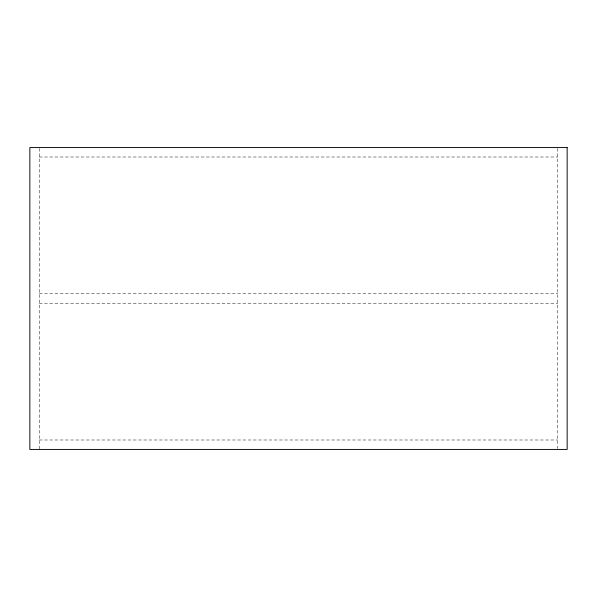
<?xml version="1.0" encoding="UTF-8"?>
<svg xmlns="http://www.w3.org/2000/svg" width="597" height="597" viewBox="0 0 597 597"><rect width="100%" height="100%" fill="white"/><g stroke="black" fill="none" stroke-linecap="round" stroke-linejoin="round"><path stroke-width="0.45" stroke-dasharray="2.98 2.24" d="M39.283 157.004L557.717 157.004M39.283 293.784L557.717 293.784M39.283 303.216L557.717 303.216M39.283 439.996L557.717 439.996M557.717 148.429L557.717 448.571M39.283 148.429L39.283 449.429"/><path stroke-width="0.9" d="M567.15 147.571L29.85 147.571L29.85 449.429L567.15 449.429L567.15 147.571"/></g></svg>
